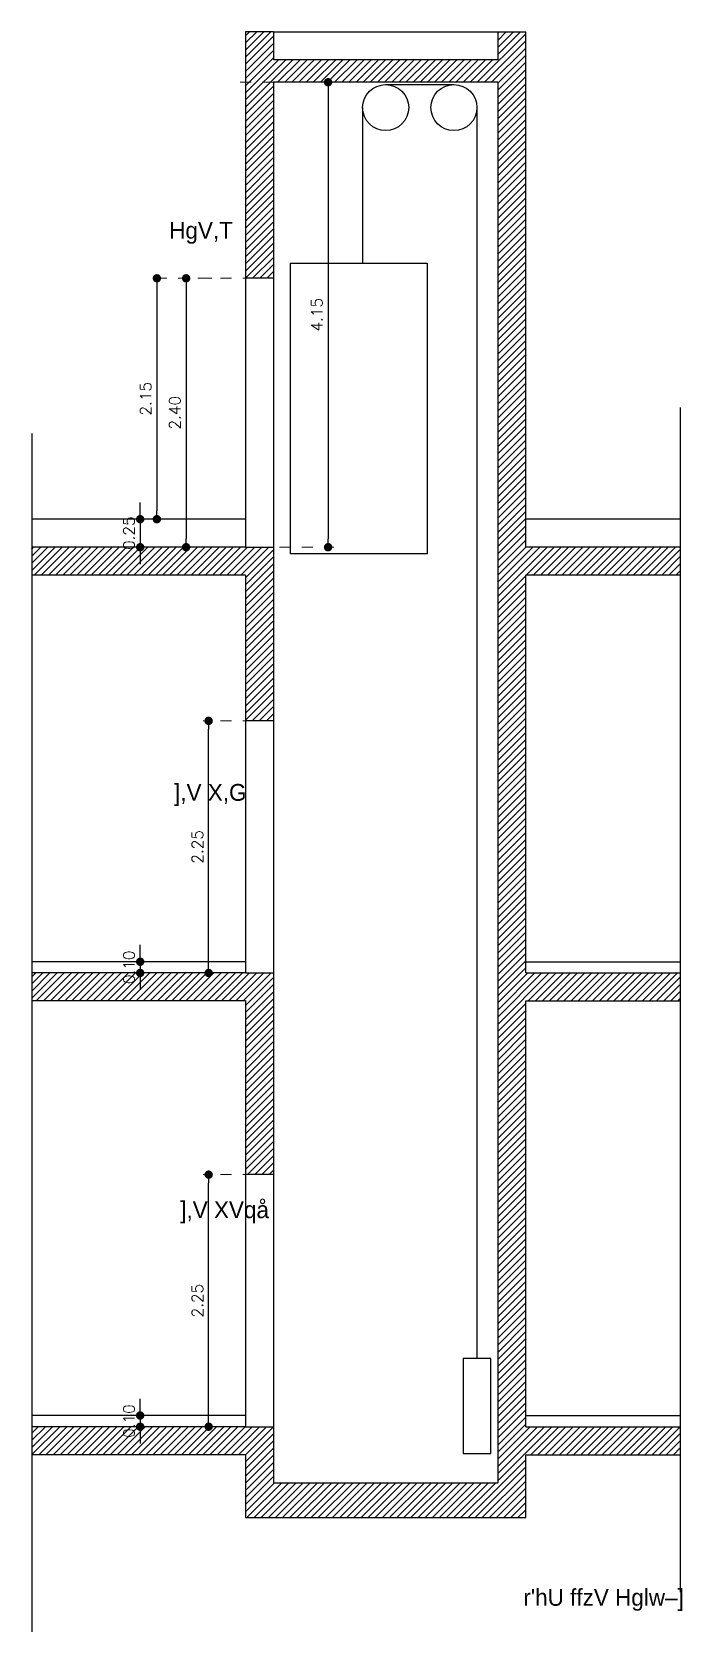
# Model space of a CAD drawing. Header units: metres. Extents: x 2217 to 2595, y -381 to -273.
# Drawn here: x 2271.81 to 2277.61, y -341.58 to -327.38 of the extents above; entities that cross this region are included whole.
import ezdxf

# ---------------------------------------------------------------- set-up
doc = ezdxf.new("R2010")
doc.units = ezdxf.units.M
doc.header["$LTSCALE"] = 0.5
doc.header["$MEASUREMENT"] = 0
doc.header["$PDMODE"] = 3
doc.header["$PDSIZE"] = -1
doc.linetypes.add('DOT2', pattern=[0.125, 0, -0.125])
for name, color, linetype in [('A-COLH', 1, 'Continuous'), ('A-TXT', 3, 'Continuous'), ('A-WIN', 132, 'Continuous')]:
    doc.layers.add(name, color=color, linetype=linetype)
doc.layers.add('A-Wall', color=7, linetype='Continuous', lineweight=30)
doc.styles.add('DM', font='XARB.shx')
doc.styles.add('ROMANS', font='romans.shx')
doc.dimstyles.new('dim50 new', dxfattribs={"dimscale": 50, "dimtxt": 0.002, "dimasz": 0.0015, "dimexe": 0.001, "dimexo": 0.001, "dimgap": 0.001, "dimtad": 1, "dimzin": 0, "dimdsep": 46, "dimtxsty": 'ROMANS', "dimblk": 'DOT', "dimcen": 0, "dimclrd": 5, "dimclre": 1, "dimclrt": 7, "dimadec": 0, "dimazin": 0, "dimtfac": 1, "dimtix": 1, "dimtmove": 2, "dimatfit": 3, "dimldrblk": 'DTICK', "dimfxl": 1, "dimtolj": 1, "dimtzin": 0, "dimlwe": 20, "dimarcsym": 0})
pattern_1 = [(45, (-44.31323, 39.260005), (-0.03181980515, 0.03181980515), [])]

# ---------------------------------------------------------------- blocks, each defined once
blk = doc.blocks.new('_Dot')
at = {"color": 0, "linetype": 'ByBlock', "lineweight": -2}
blk.add_line((-0.5, 0), (-1, 0), dxfattribs=at)
at = {"color": 0, "linetype": 'ByBlock', "const_width": 0.5}
blk.add_lwpolyline([(-0.25, 0, 1), (0.25, 0, 1)], format="xyb", close=True, dxfattribs=at)
blk = doc.blocks.new('*D113')
at = {"layer": 'A-WIN', "color": 1, "linetype": 'DOT2', "lineweight": 20, "ltscale": 0.5, "transparency": 16777216}
for p, q in [((2273.789, -329.578), (2273.133, -329.578)), ((2273.789, -331.978), (2273.133, -331.978))]:
    blk.add_line(p, q, dxfattribs=at)
at = {"layer": 'A-WIN', "color": 5, "lineweight": -2, "ltscale": 0.5, "transparency": 16777216}
blk.add_line((2273.183, -329.653), (2273.183, -331.903), dxfattribs=at)
at = {"layer": 'DEFPOINTS', "color": 0, "ltscale": 0.5, "transparency": 16777216}
for p in [(2273.839, -329.578), (2273.183, -331.978), (2273.839, -331.978)]:
    blk.add_point(p, dxfattribs=at)
at = {"layer": 'A-WIN', "color": 5, "lineweight": -2, "ltscale": 0.5, "transparency": 16777216, "xscale": 0.075, "yscale": 0.075, "zscale": 0.075}
for p, rotation in [((2273.183, -329.578), 90), ((2273.183, -331.978), 270)]:
    blk.add_blockref('_Dot', p, dxfattribs=dict(at, rotation=rotation))
at = {"layer": 'A-WIN', "color": 7, "ltscale": 0.5, "transparency": 16777216, "insert": (2273.083, -330.778), "char_height": 0.1, "attachment_point": 5, "rotation": 90, "style": 'ROMANS'}
blk.add_mtext('\\A1;2.40', dxfattribs=at)
blk = doc.blocks.new('DTICK')
for p, q in [((-1.21, 0), (1.21, 0)), ((0, 1.21), (0, -1.21))]:
    blk.add_line(p, q)
at = {"color": 3}
blk.add_line((-0.63, -0.63), (0.63, 0.63), dxfattribs=at)
blk = doc.blocks.new('*D114')
at = {"layer": 'A-WIN', "color": 5, "lineweight": -2, "ltscale": 0.5, "transparency": 16777216}
for p, q in [((2272.773, -331.653), (2272.773, -331.578)), ((2272.773, -331.728), (2272.773, -331.978)), ((2272.773, -332.053), (2272.773, -332.128))]:
    blk.add_line(p, q, dxfattribs=at)
at = {"layer": 'A-WIN', "color": 1, "linetype": 'DOT2', "lineweight": 20, "ltscale": 0.5, "transparency": 16777216}
for p, q in [((2272.81, -331.728), (2272.823, -331.728)), ((2272.81, -331.978), (2272.823, -331.978))]:
    blk.add_line(p, q, dxfattribs=at)
at = {"layer": 'DEFPOINTS', "color": 0, "ltscale": 0.5, "transparency": 16777216}
for p in [(2272.76, -331.728), (2272.76, -331.978), (2272.773, -331.978)]:
    blk.add_point(p, dxfattribs=at)
at = {"layer": 'A-WIN', "color": 5, "lineweight": -2, "ltscale": 0.5, "transparency": 16777216, "xscale": 0.075, "yscale": 0.075, "zscale": 0.075}
for p, rotation in [((2272.773, -331.728), 270), ((2272.773, -331.978), 90)]:
    blk.add_blockref('_Dot', p, dxfattribs=dict(at, rotation=rotation))
at = {"layer": 'A-WIN', "color": 7, "ltscale": 0.5, "transparency": 16777216, "insert": (2272.673, -331.853), "char_height": 0.1, "attachment_point": 5, "rotation": 90, "style": 'ROMANS'}
blk.add_mtext('\\A1;0.25', dxfattribs=at)
blk = doc.blocks.new('*D115')
at = {"layer": 'A-WIN', "color": 5, "lineweight": -2, "ltscale": 0.5, "transparency": 16777216}
for p, q in [((2272.773, -335.603), (2272.773, -335.528)), ((2272.773, -335.678), (2272.773, -335.778)), ((2272.773, -335.853), (2272.773, -335.928))]:
    blk.add_line(p, q, dxfattribs=at)
at = {"layer": 'A-WIN', "color": 1, "linetype": 'DOT2', "lineweight": 20, "ltscale": 0.5, "transparency": 16777216}
for p, q in [((2272.81, -335.678), (2272.823, -335.678)), ((2272.81, -335.778), (2272.823, -335.778))]:
    blk.add_line(p, q, dxfattribs=at)
at = {"layer": 'DEFPOINTS', "color": 0, "ltscale": 0.5, "transparency": 16777216}
for p in [(2272.76, -335.678), (2272.76, -335.778), (2272.773, -335.778)]:
    blk.add_point(p, dxfattribs=at)
at = {"layer": 'A-WIN', "color": 5, "lineweight": -2, "ltscale": 0.5, "transparency": 16777216, "xscale": 0.075, "yscale": 0.075, "zscale": 0.075}
for p, rotation in [((2272.773, -335.678), 270), ((2272.773, -335.778), 90)]:
    blk.add_blockref('_Dot', p, dxfattribs=dict(at, rotation=rotation))
at = {"layer": 'A-WIN', "color": 7, "ltscale": 0.5, "transparency": 16777216, "insert": (2272.673, -335.728), "char_height": 0.1, "attachment_point": 5, "rotation": 90, "style": 'ROMANS'}
blk.add_mtext('\\A1;0.10', dxfattribs=at)
blk = doc.blocks.new('*D116')
at = {"layer": 'A-WIN', "color": 5, "lineweight": -2, "ltscale": 0.5, "transparency": 16777216}
for p, q in [((2272.773, -339.653), (2272.773, -339.578)), ((2272.773, -339.728), (2272.773, -339.828)), ((2272.773, -339.903), (2272.773, -339.978))]:
    blk.add_line(p, q, dxfattribs=at)
at = {"layer": 'A-WIN', "color": 1, "linetype": 'DOT2', "lineweight": 20, "ltscale": 0.5, "transparency": 16777216}
for p, q in [((2272.81, -339.728), (2272.823, -339.728)), ((2272.81, -339.828), (2272.823, -339.828))]:
    blk.add_line(p, q, dxfattribs=at)
at = {"layer": 'DEFPOINTS', "color": 0, "ltscale": 0.5, "transparency": 16777216}
for p in [(2272.76, -339.728), (2272.76, -339.828), (2272.773, -339.828)]:
    blk.add_point(p, dxfattribs=at)
at = {"layer": 'A-WIN', "color": 5, "lineweight": -2, "ltscale": 0.5, "transparency": 16777216, "xscale": 0.075, "yscale": 0.075, "zscale": 0.075}
for p, rotation in [((2272.773, -339.728), 270), ((2272.773, -339.828), 90)]:
    blk.add_blockref('_Dot', p, dxfattribs=dict(at, rotation=rotation))
at = {"layer": 'A-WIN', "color": 7, "ltscale": 0.5, "transparency": 16777216, "insert": (2272.673, -339.778), "char_height": 0.1, "attachment_point": 5, "rotation": 90, "style": 'ROMANS'}
blk.add_mtext('\\A1;0.10', dxfattribs=at)
blk = doc.blocks.new('*D117')
at = {"layer": 'A-WIN', "color": 1, "linetype": 'DOT2', "lineweight": 20, "ltscale": 0.5, "transparency": 16777216}
for p, q in [((2273.665, -327.828), (2274.5, -327.828)), ((2273.415, -331.978), (2274.5, -331.978))]:
    blk.add_line(p, q, dxfattribs=at)
at = {"layer": 'A-WIN', "color": 5, "lineweight": -2, "ltscale": 0.5, "transparency": 16777216}
blk.add_line((2274.45, -327.903), (2274.45, -331.903), dxfattribs=at)
at = {"layer": 'DEFPOINTS', "color": 0, "ltscale": 0.5, "transparency": 16777216}
for p in [(2273.615, -327.828), (2273.365, -331.978), (2274.45, -331.978)]:
    blk.add_point(p, dxfattribs=at)
at = {"layer": 'A-WIN', "color": 5, "lineweight": -2, "ltscale": 0.5, "transparency": 16777216, "xscale": 0.075, "yscale": 0.075, "zscale": 0.075}
for p, rotation in [((2274.45, -327.828), 90), ((2274.45, -331.978), 270)]:
    blk.add_blockref('_Dot', p, dxfattribs=dict(at, rotation=rotation))
at = {"layer": 'A-WIN', "color": 7, "ltscale": 0.5, "transparency": 16777216, "insert": (2274.35, -329.903), "char_height": 0.1, "attachment_point": 5, "rotation": 90, "style": 'ROMANS'}
blk.add_mtext('\\A1;4.15', dxfattribs=at)
blk = doc.blocks.new('*D118')
at = {"layer": 'A-WIN', "color": 1, "linetype": 'DOT2', "lineweight": 20, "ltscale": 0.5, "transparency": 16777216}
for p, q in [((2273.411, -329.578), (2272.872, -329.578)), ((2273.411, -331.728), (2272.872, -331.728))]:
    blk.add_line(p, q, dxfattribs=at)
at = {"layer": 'A-WIN', "color": 5, "lineweight": -2, "ltscale": 0.5, "transparency": 16777216}
blk.add_line((2272.922, -329.653), (2272.922, -331.653), dxfattribs=at)
at = {"layer": 'DEFPOINTS', "color": 0, "ltscale": 0.5, "transparency": 16777216}
for p in [(2273.461, -329.578), (2272.922, -331.728), (2273.461, -331.728)]:
    blk.add_point(p, dxfattribs=at)
at = {"layer": 'A-WIN', "color": 5, "lineweight": -2, "ltscale": 0.5, "transparency": 16777216, "xscale": 0.075, "yscale": 0.075, "zscale": 0.075}
for p, rotation in [((2272.922, -329.578), 90), ((2272.922, -331.728), 270)]:
    blk.add_blockref('_Dot', p, dxfattribs=dict(at, rotation=rotation))
at = {"layer": 'A-WIN', "color": 7, "ltscale": 0.5, "transparency": 16777216, "insert": (2272.822, -330.653), "char_height": 0.1, "attachment_point": 5, "rotation": 90, "style": 'ROMANS'}
blk.add_mtext('\\A1;2.15', dxfattribs=at)
blk = doc.blocks.new('*D119')
at = {"layer": 'A-WIN', "color": 1, "linetype": 'DOT2', "lineweight": 20, "ltscale": 0.5, "transparency": 16777216}
for p, q in [((2273.789, -337.578), (2273.334, -337.578)), ((2273.664, -339.828), (2273.334, -339.828))]:
    blk.add_line(p, q, dxfattribs=at)
at = {"layer": 'A-WIN', "color": 5, "lineweight": -2, "ltscale": 0.5, "transparency": 16777216}
blk.add_line((2273.384, -339.753), (2273.384, -337.653), dxfattribs=at)
at = {"layer": 'DEFPOINTS', "color": 0, "ltscale": 0.5, "transparency": 16777216}
for p in [(2273.384, -337.578), (2273.839, -337.578), (2273.714, -339.828)]:
    blk.add_point(p, dxfattribs=at)
at = {"layer": 'A-WIN', "color": 5, "lineweight": -2, "ltscale": 0.5, "transparency": 16777216, "xscale": 0.075, "yscale": 0.075, "zscale": 0.075}
for p, rotation in [((2273.384, -337.578), 90), ((2273.384, -339.828), 270)]:
    blk.add_blockref('_Dot', p, dxfattribs=dict(at, rotation=rotation))
at = {"layer": 'A-WIN', "color": 7, "ltscale": 0.5, "transparency": 16777216, "insert": (2273.284, -338.703), "char_height": 0.1, "attachment_point": 5, "rotation": 90, "style": 'ROMANS'}
blk.add_mtext('\\A1;2.25', dxfattribs=at)
blk = doc.blocks.new('*D120')
at = {"layer": 'A-WIN', "color": 1, "linetype": 'DOT2', "lineweight": 20, "ltscale": 0.5, "transparency": 16777216}
for p, q in [((2273.789, -333.528), (2273.334, -333.528)), ((2273.789, -335.778), (2273.334, -335.778))]:
    blk.add_line(p, q, dxfattribs=at)
at = {"layer": 'A-WIN', "color": 5, "lineweight": -2, "ltscale": 0.5, "transparency": 16777216}
blk.add_line((2273.384, -335.703), (2273.384, -333.603), dxfattribs=at)
at = {"layer": 'DEFPOINTS', "color": 0, "ltscale": 0.5, "transparency": 16777216}
for p in [(2273.384, -333.528), (2273.839, -333.528), (2273.839, -335.778)]:
    blk.add_point(p, dxfattribs=at)
at = {"layer": 'A-WIN', "color": 5, "lineweight": -2, "ltscale": 0.5, "transparency": 16777216, "xscale": 0.075, "yscale": 0.075, "zscale": 0.075}
for p, rotation in [((2273.384, -333.528), 90), ((2273.384, -335.778), 270)]:
    blk.add_blockref('_Dot', p, dxfattribs=dict(at, rotation=rotation))
at = {"layer": 'A-WIN', "color": 7, "ltscale": 0.5, "transparency": 16777216, "insert": (2273.284, -334.653), "char_height": 0.1, "attachment_point": 5, "rotation": 90, "style": 'ROMANS'}
blk.add_mtext('\\A1;2.25', dxfattribs=at)

msp = doc.modelspace()

# ---------------------------------------------------------------- hatches: boundary and pattern name
at = {"layer": 'A-COLH', "ltscale": 0.5}
h = msp.add_hatch(dxfattribs=at)
h.set_pattern_fill('ANSI31', color=256, scale=0.36)
h.set_pattern_definition(pattern_1)
h.paths.add_polyline_path([(2276.2139, -327.3779), (2275.9639, -327.3779), (2275.9639, -327.6279), (2273.9639, -327.6279), (2273.9639, -327.3779), (2273.7139, -327.3779), (2273.7139, -329.5779), (2273.9639, -329.5779), (2273.9639, -327.8279), (2275.9639, -327.8279), (2275.9639, -340.3279), (2273.9639, -340.3279), (2273.9639, -339.8279), (2273.7139, -339.8279), (2271.806, -339.8279), (2271.806, -340.0779), (2273.7139, -340.0779), (2273.7139, -340.6383), (2276.2139, -340.6383), (2276.2139, -340.0779), (2277.5937, -340.0779), (2277.5937, -339.8279), (2276.2139, -339.8279), (2276.2139, -336.0279), (2277.5937, -336.0279), (2277.5937, -335.7779), (2276.2139, -335.7779), (2276.2139, -332.2279), (2277.5937, -332.2279), (2277.5937, -331.9779), (2276.2139, -331.9779)])
h = msp.add_hatch(dxfattribs=at)
h.set_pattern_fill('ANSI31', color=256, scale=0.36)
h.set_pattern_definition(pattern_1)
h.paths.add_polyline_path([(2273.9639, -331.9779), (2273.7139, -331.9779), (2271.806, -331.9779), (2271.806, -332.2279), (2273.7139, -332.2279), (2273.7139, -333.5279), (2273.9639, -333.5279)])
h = msp.add_hatch(dxfattribs=at)
h.set_pattern_fill('ANSI31', color=256, scale=0.36)
h.set_pattern_definition(pattern_1)
h.paths.add_polyline_path([(2273.9639, -335.7779), (2273.7139, -335.7779), (2271.806, -335.7779), (2271.806, -336.0279), (2273.7139, -336.0279), (2273.7139, -337.5779), (2273.9639, -337.5779)])

# ---------------------------------------------------------------- linework, layer by layer
at = {"layer": 'A-Wall', "ltscale": 0.5}
for p, q in [((2273.7139, -327.3779), (2273.7139, -331.9779)), ((2273.9639, -327.3779), (2273.7139, -327.3779)), ((2273.9639, -327.3779), (2273.9639, -327.6279)), ((2275.9639, -327.3779), (2275.9639, -327.6279)), ((2275.9639, -327.3779), (2276.2139, -327.3779)), ((2276.2139, -331.9779), (2276.2139, -327.3779)), ((2275.9639, -327.6279), (2273.9639, -327.6279)), ((2273.9639, -327.8279), (2273.9639, -340.3279)), ((2275.9639, -327.8279), (2273.9639, -327.8279)), ((2275.9639, -327.8279), (2275.9639, -340.3279)), ((2273.7139, -331.9779), (2271.806, -331.9779)), ((2277.5937, -331.9779), (2276.2139, -331.9779)), ((2273.7139, -332.2279), (2271.806, -332.2279)), ((2273.7139, -332.2279), (2273.7139, -335.7779)), ((2277.5937, -332.2279), (2276.2139, -332.2279)), ((2276.2139, -335.7779), (2276.2139, -332.2279)), ((2273.7139, -335.7779), (2271.806, -335.7779)), ((2276.2139, -335.7779), (2277.5937, -335.7779)), ((2273.7139, -336.0279), (2271.806, -336.0279)), ((2273.7139, -336.0279), (2273.7139, -339.8279)), ((2276.2139, -336.0279), (2277.5937, -336.0279)), ((2276.2139, -339.8279), (2276.2139, -336.0279)), ((2273.7139, -339.8279), (2271.806, -339.8279)), ((2276.2139, -339.8279), (2277.5937, -339.8279)), ((2273.7139, -340.0779), (2271.806, -340.0779)), ((2273.7139, -340.0779), (2273.7139, -340.6383)), ((2276.2139, -340.6383), (2276.2139, -340.0779)), ((2276.2139, -340.0779), (2277.5937, -340.0779)), ((2273.9639, -340.3279), (2275.9639, -340.3279)), ((2273.7139, -340.6383), (2276.2139, -340.6383))]:
    msp.add_line(p, q, dxfattribs=at)
at = {"layer": 'A-WIN', "ltscale": 0.5}
for p, q in [((2273.9639, -327.3779), (2275.9639, -327.3779)), ((2274.9639, -327.8485), (2275.5732, -327.8485)), ((2274.7582, -328.0542), (2274.7582, -329.444)), ((2275.779, -328.0542), (2275.779, -339.2187)), ((2273.9639, -329.5779), (2273.7139, -329.5779)), ((2277.5937, -330.7321), (2277.5937, -341.3058)), ((2271.806, -330.9628), (2271.806, -341.8133)), ((2273.7139, -331.7279), (2271.806, -331.7279)), ((2277.5937, -331.7279), (2276.2139, -331.7279)), ((2273.7139, -331.9779), (2273.9639, -331.9779)), ((2273.9639, -333.5279), (2273.7139, -333.5279)), ((2273.7139, -335.6779), (2271.806, -335.6779)), ((2276.2139, -335.6779), (2277.5937, -335.6779)), ((2273.7139, -335.7779), (2273.9639, -335.7779)), ((2273.9639, -337.5779), (2273.7139, -337.5779)), ((2273.7139, -339.7279), (2271.806, -339.7279)), ((2276.2139, -339.7279), (2277.5937, -339.7279)), ((2273.7139, -339.8279), (2273.9639, -339.8279))]:
    msp.add_line(p, q, dxfattribs=at)
for points in [[(2274.1152, -329.444), (2275.3335, -329.444), (2275.3335, -332.0373), (2274.1152, -332.0373)], [(2275.9033, -339.2187), (2275.6546, -339.2187), (2275.6546, -340.0684), (2275.9033, -340.0684)]]:
    msp.add_lwpolyline(points, close=True, dxfattribs=at)
for centre in [(2274.9639, -328.0542), (2275.5732, -328.0542)]:
    msp.add_circle(centre, 0.2057, dxfattribs=at)

# ---------------------------------------------------------------- texts
at = {"layer": 'A-TXT', "ltscale": 1.5, "style": 'DM'}
for s, p in [('HgV,T', (2273.0322, -329.2249)), ('],V X,G', (2273.0754, -334.2412)), ('],V XVqå', (2273.1305, -337.9666)), ("r'hU ffzV Hglw–]", (2276.1928, -341.4262))]:
    msp.add_text(s, height=0.15, rotation=0.00016, dxfattribs=at).set_placement(p)

# ---------------------------------------------------------------- dimensions: what is measured, and where the dimension line sits
at = {"layer": 'A-WIN', "ltscale": 0.5}
for base, p1, p2, picture, middle in [((2274.4497, -331.9779), (2273.6153, -327.8279), (2273.3653, -331.9779), '*D117', (2274.3497, -329.9029)), ((2272.9225, -331.7279), (2273.4609, -329.5779), (2273.4609, -331.7279), '*D118', (2272.8225, -330.6529)), ((2273.183, -331.9779), (2273.8389, -329.5779), (2273.8389, -331.9779), '*D113', (2273.083, -330.7779)), ((2272.7726, -331.9779), (2272.7599, -331.7279), (2272.7599, -331.9779), '*D114', (2272.6726, -331.8529)), ((2273.3844, -333.5279), (2273.8389, -335.7779), (2273.8389, -333.5279), '*D120', (2273.2844, -334.6529)), ((2272.7726, -335.7779), (2272.7599, -335.6779), (2272.7599, -335.7779), '*D115', (2272.6726, -335.7279)), ((2273.3844, -337.5779), (2273.7139, -339.8279), (2273.8389, -337.5779), '*D119', (2273.2844, -338.7029)), ((2272.7726, -339.8279), (2272.7599, -339.7279), (2272.7599, -339.8279), '*D116', (2272.6726, -339.7779))]:
    dim = msp.add_linear_dim(base=base, p1=p1, p2=p2, angle=90, dimstyle='dim50 new', dxfattribs=at)
    dim.commit()
    dim.dimension.update_dxf_attribs({"geometry": picture, "text_midpoint": middle})

doc.saveas('drawing.dxf')
